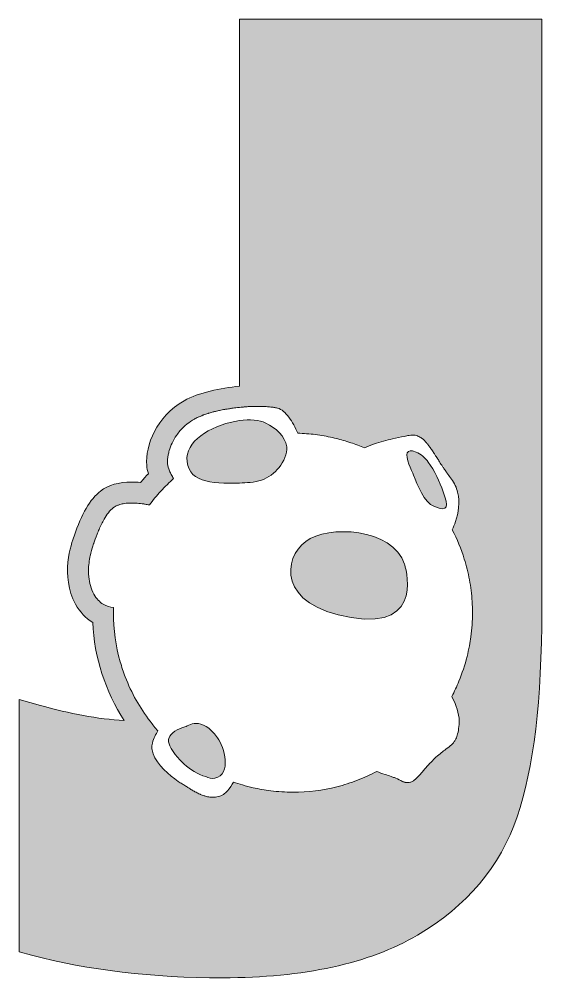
# Model space of a CAD drawing. Header units: millimetres. Extents: x -166 to -73, y -82 to 89.
import ezdxf

# ---------------------------------------------------------------- set-up
doc = ezdxf.new("R2010")
doc.units = ezdxf.units.MM
doc.header["$MEASUREMENT"] = 0
doc.layers.add('Layer 1', color=7, linetype='Continuous', lineweight=0)

# ---------------------------------------------------------------- blocks, each defined once
blk = doc.blocks.new('Block_0')
at = {"layer": 'Layer 1', "transparency": 33554687}
h = blk.add_hatch(color=7, dxfattribs=at)
h.dxf.hatch_style = 2
edge = h.paths.add_edge_path()
edge.add_spline(control_points=[(-85.95, -23.04), (-86.07, -23.68), (-86.21, -24.32), (-86.37, -24.95), (-86.75, -26.46), (-87.25, -27.93), (-87.84, -29.35), (-88.03, -29.82), (-88.23, -30.28), (-88.44, -30.74), (-88.65, -31.19), (-88.87, -31.64), (-89.11, -32.08), (-89.11, -32.08), (-89.11, -32.08), (-89.11, -32.08), (-88.55, -33.1), (-87.96, -34.49), (-87.81, -35.99), (-87.77, -36.47), (-87.76, -36.96), (-87.83, -37.46), (-87.89, -37.97), (-87.96, -38.39), (-88.05, -38.76), (-88.14, -39.12), (-88.25, -39.42), (-88.37, -39.68), (-88.45, -39.85), (-88.54, -40.01), (-88.65, -40.15), (-88.85, -40.43), (-89.08, -40.67), (-89.37, -40.9), (-89.65, -41.14), (-89.98, -41.37), (-90.36, -41.66), (-90.62, -41.85), (-90.9, -42.07), (-91.2, -42.32), (-91.5, -42.57), (-91.83, -42.85), (-92.19, -43.19), (-92.46, -43.44), (-92.7, -43.69), (-92.93, -43.94), (-92.98, -43.99), (-93.02, -44.04), (-93.07, -44.09), (-93.29, -44.32), (-93.49, -44.55), (-93.68, -44.77), (-93.73, -44.82), (-93.77, -44.87), (-93.82, -44.93), (-94, -45.13), (-94.17, -45.34), (-94.33, -45.53), (-94.5, -45.73), (-94.66, -45.91), (-94.82, -46.09), (-94.86, -46.13), (-94.89, -46.17), (-94.93, -46.21), (-95.09, -46.39), (-95.25, -46.56), (-95.4, -46.7), (-95.41, -46.71), (-95.43, -46.73), (-95.44, -46.74), (-95.58, -46.87), (-95.72, -46.98), (-95.87, -47.09), (-95.9, -47.11), (-95.92, -47.13), (-95.95, -47.15), (-96.1, -47.25), (-96.25, -47.32), (-96.41, -47.38), (-96.44, -47.39), (-96.47, -47.4), (-96.5, -47.41), (-96.66, -47.46), (-96.82, -47.49), (-96.98, -47.49), (-96.99, -47.49), (-97, -47.49), (-97.02, -47.49), (-97.03, -47.49), (-97.05, -47.49), (-97.06, -47.49), (-97.16, -47.49), (-97.25, -47.48), (-97.35, -47.46), (-97.39, -47.45), (-97.43, -47.44), (-97.46, -47.43), (-97.55, -47.41), (-97.64, -47.38), (-97.73, -47.35), (-97.76, -47.34), (-97.8, -47.33), (-97.84, -47.31), (-97.97, -47.26), (-98.09, -47.2), (-98.23, -47.12), (-98.6, -46.91), (-98.98, -46.74), (-99.37, -46.6), (-99.56, -46.52), (-99.75, -46.45), (-99.94, -46.39), (-100.31, -46.26), (-100.69, -46.15), (-101.04, -46.04), (-101.58, -45.87), (-102.07, -45.7), (-102.49, -45.48), (-103.05, -45.78), (-103.62, -46.06), (-104.2, -46.32), (-105.36, -46.85), (-106.55, -47.31), (-107.78, -47.7), (-108.39, -47.9), (-109.01, -48.07), (-109.64, -48.23), (-112.15, -48.86), (-114.79, -49.2), (-117.5, -49.2), (-118.85, -49.2), (-120.17, -49.11), (-121.48, -48.95), (-122.54, -48.82), (-123.58, -48.63), (-124.61, -48.4), (-125.25, -48.25), (-125.89, -48.09), (-126.52, -47.9), (-127.06, -47.74), (-127.61, -47.57), (-128.14, -47.38), (-128.4, -47.91), (-128.75, -48.48), (-129.19, -48.96), (-129.64, -49.44), (-130.18, -49.82), (-130.84, -49.99), (-130.84, -49.99), (-130.84, -49.99), (-130.84, -49.99), (-131, -50.03), (-131.16, -50.06), (-131.32, -50.08), (-131.37, -50.08), (-131.42, -50.08), (-131.47, -50.09), (-131.58, -50.1), (-131.68, -50.1), (-131.78, -50.11), (-131.82, -50.11), (-131.85, -50.1), (-131.89, -50.1), (-132.11, -50.1), (-132.33, -50.08), (-132.55, -50.04), (-132.57, -50.04), (-132.58, -50.04), (-132.6, -50.04), (-132.83, -50), (-133.05, -49.94), (-133.27, -49.87), (-133.31, -49.86), (-133.35, -49.85), (-133.39, -49.84), (-133.61, -49.77), (-133.82, -49.68), (-134.04, -49.59), (-134.08, -49.57), (-134.12, -49.56), (-134.15, -49.54), (-134.37, -49.44), (-134.59, -49.34), (-134.8, -49.22), (-134.82, -49.21), (-134.84, -49.2), (-134.85, -49.2), (-135.07, -49.08), (-135.28, -48.96), (-135.49, -48.84), (-135.51, -48.82), (-135.54, -48.81), (-135.57, -48.79), (-135.78, -48.66), (-135.99, -48.53), (-136.2, -48.4), (-136.25, -48.37), (-136.3, -48.34), (-136.34, -48.31), (-136.56, -48.17), (-136.78, -48.03), (-136.99, -47.9), (-137.21, -47.76), (-137.42, -47.63), (-137.63, -47.5), (-137.63, -47.5), (-137.63, -47.5), (-137.64, -47.5), (-137.75, -47.42), (-137.87, -47.35), (-138, -47.27), (-139.6, -46.21), (-141.81, -44.28), (-142.5, -42.33), (-142.61, -42.03), (-142.68, -41.73), (-142.71, -41.43), (-142.74, -41.1), (-142.71, -40.76), (-142.62, -40.43), (-142.49, -39.98), (-142.33, -39.58), (-142.17, -39.22), (-142, -38.85), (-141.82, -38.53), (-141.63, -38.25), (-142.12, -37.69), (-142.58, -37.12), (-143.03, -36.53), (-144.86, -34.13), (-146.37, -31.47), (-147.47, -28.6), (-147.81, -27.71), (-148.12, -26.79), (-148.38, -25.87), (-149.17, -23.08), (-149.59, -20.14), (-149.59, -17.1), (-149.59, -16.8), (-149.58, -16.49), (-149.57, -16.19), (-150.18, -16.13), (-150.82, -15.96), (-151.43, -15.59), (-152.04, -15.21), (-152.61, -14.64), (-153.09, -13.78), (-153.63, -12.81), (-153.9, -11.75), (-154, -10.72), (-154.02, -10.46), (-154.04, -10.2), (-154.04, -9.95), (-154.04, -9.95), (-154.04, -9.94), (-154.04, -9.94), (-154.07, -8.97), (-153.96, -8.05), (-153.8, -7.25), (-153.79, -7.17), (-153.78, -7.1), (-153.76, -7.03), (-153.6, -6.25), (-153.41, -5.61), (-153.27, -5.2), (-153.16, -4.88), (-153.09, -4.7), (-153.09, -4.7), (-152.94, -4.24), (-152.75, -3.69), (-152.52, -3.1), (-152.41, -2.81), (-152.29, -2.51), (-152.16, -2.21), (-151.89, -1.6), (-151.6, -0.99), (-151.27, -0.42), (-151.02, 0.01), (-150.76, 0.41), (-150.48, 0.77), (-150.2, 1.12), (-149.9, 1.43), (-149.59, 1.67), (-149.59, 1.67), (-149.59, 1.68), (-149.58, 1.68), (-149.39, 1.82), (-149.18, 1.95), (-148.94, 2.05), (-148.86, 2.08), (-148.77, 2.11), (-148.68, 2.14), (-148.52, 2.2), (-148.36, 2.25), (-148.18, 2.3), (-148.07, 2.32), (-147.95, 2.34), (-147.84, 2.36), (-147.67, 2.39), (-147.51, 2.42), (-147.34, 2.44), (-147.21, 2.45), (-147.08, 2.46), (-146.95, 2.46), (-146.78, 2.47), (-146.61, 2.48), (-146.44, 2.49), (-146.4, 2.49), (-146.37, 2.49), (-146.33, 2.49), (-146.2, 2.49), (-146.07, 2.48), (-145.94, 2.48), (-145.83, 2.47), (-145.71, 2.47), (-145.59, 2.47), (-145.42, 2.46), (-145.24, 2.44), (-145.06, 2.42), (-144.96, 2.41), (-144.85, 2.41), (-144.75, 2.4), (-144.55, 2.37), (-144.36, 2.35), (-144.18, 2.32), (-144.09, 2.31), (-144.01, 2.3), (-143.93, 2.29), (-143.66, 2.25), (-143.41, 2.2), (-143.17, 2.16), (-142.53, 3.01), (-141.85, 3.83), (-141.12, 4.61), (-140.76, 5), (-140.39, 5.39), (-140.01, 5.76), (-139.99, 5.78), (-139.96, 5.81), (-139.94, 5.83), (-139.58, 6.18), (-139.22, 6.52), (-138.85, 6.85), (-138.99, 7.09), (-139.12, 7.33), (-139.24, 7.57), (-139.36, 7.8), (-139.47, 8.03), (-139.56, 8.26), (-139.75, 8.71), (-139.87, 9.13), (-139.9, 9.49), (-139.93, 9.96), (-139.9, 10.52), (-139.78, 11.11), (-139.74, 11.36), (-139.68, 11.6), (-139.61, 11.86), (-139.35, 12.74), (-138.93, 13.69), (-138.31, 14.59), (-137.93, 15.14), (-137.49, 15.66), (-136.96, 16.15), (-136.78, 16.32), (-136.6, 16.48), (-136.4, 16.63), (-136.01, 16.94), (-135.59, 17.23), (-135.12, 17.5), (-135.12, 17.5), (-135.12, 17.5), (-135.12, 17.5), (-134.91, 17.62), (-134.68, 17.73), (-134.45, 17.84), (-134.38, 17.87), (-134.31, 17.9), (-134.24, 17.93), (-134.06, 18.01), (-133.86, 18.09), (-133.66, 18.17), (-133.6, 18.19), (-133.54, 18.22), (-133.47, 18.24), (-133.21, 18.34), (-132.94, 18.43), (-132.66, 18.52), (-132.61, 18.53), (-132.55, 18.55), (-132.5, 18.56), (-132.26, 18.63), (-132.03, 18.7), (-131.78, 18.77), (-131.69, 18.79), (-131.61, 18.81), (-131.52, 18.83), (-131.27, 18.9), (-131.01, 18.96), (-130.76, 19.01), (-130.7, 19.02), (-130.65, 19.04), (-130.6, 19.05), (-130.29, 19.11), (-129.98, 19.17), (-129.66, 19.23), (-129.58, 19.24), (-129.5, 19.26), (-129.41, 19.27), (-129.17, 19.31), (-128.92, 19.35), (-128.67, 19.39), (-128.58, 19.4), (-128.49, 19.42), (-128.4, 19.43), (-128.08, 19.47), (-127.76, 19.52), (-127.44, 19.55), (-127.43, 19.55), (-127.42, 19.55), (-127.4, 19.56), (-127.29, 19.57), (-127.18, 19.58), (-127.06, 19.59), (-127.06, 19.59), (-127.06, 19.59), (-127.06, 19.59), (-126.87, 19.61), (-126.67, 19.63), (-126.48, 19.65), (-126.39, 19.65), (-126.3, 19.66), (-126.21, 19.67), (-125.96, 19.69), (-125.72, 19.7), (-125.48, 19.72), (-125.4, 19.72), (-125.32, 19.73), (-125.25, 19.73), (-124.94, 19.74), (-124.64, 19.76), (-124.35, 19.76), (-124.29, 19.76), (-124.24, 19.76), (-124.18, 19.76), (-123.96, 19.77), (-123.75, 19.77), (-123.54, 19.77), (-123.35, 19.77), (-123.16, 19.76), (-122.98, 19.76), (-122.84, 19.75), (-122.71, 19.75), (-122.58, 19.74), (-122.4, 19.73), (-122.22, 19.72), (-122.05, 19.71), (-121.93, 19.7), (-121.82, 19.69), (-121.71, 19.68), (-121.52, 19.67), (-121.35, 19.64), (-121.18, 19.62), (-121.1, 19.61), (-121.01, 19.6), (-120.93, 19.59), (-120.7, 19.55), (-120.47, 19.51), (-120.27, 19.46), (-119.89, 19.36), (-119.53, 19.16), (-119.19, 18.88), (-118.5, 18.32), (-117.89, 17.43), (-117.36, 16.46), (-117.1, 15.98), (-116.86, 15.47), (-116.64, 14.97), (-115.58, 14.94), (-114.52, 14.86), (-113.49, 14.73), (-112.45, 14.59), (-111.43, 14.41), (-110.42, 14.18), (-109.56, 13.99), (-108.7, 13.77), (-107.86, 13.51), (-107.63, 13.43), (-107.39, 13.36), (-107.16, 13.28), (-106.33, 12.99), (-105.51, 12.68), (-104.71, 12.34), (-104.2, 12.59), (-103.59, 12.84), (-102.92, 13.06), (-101.91, 13.4), (-100.77, 13.71), (-99.68, 13.96), (-98.95, 14.13), (-98.24, 14.28), (-97.61, 14.41), (-97.29, 14.47), (-97, 14.53), (-96.72, 14.58), (-96.72, 14.58), (-96.72, 14.58), (-96.72, 14.58), (-96.52, 14.62), (-96.33, 14.63), (-96.15, 14.64), (-96.03, 14.64), (-95.92, 14.63), (-95.8, 14.61), (-95.76, 14.61), (-95.71, 14.61), (-95.67, 14.6), (-95.51, 14.57), (-95.36, 14.54), (-95.22, 14.48), (-95.19, 14.47), (-95.17, 14.46), (-95.14, 14.45), (-95.02, 14.4), (-94.91, 14.35), (-94.8, 14.28), (-94.75, 14.26), (-94.7, 14.22), (-94.65, 14.19), (-94.57, 14.13), (-94.48, 14.08), (-94.39, 14.01), (-94.34, 13.97), (-94.29, 13.92), (-94.24, 13.88), (-94.16, 13.81), (-94.08, 13.74), (-94, 13.67), (-93.95, 13.61), (-93.89, 13.56), (-93.84, 13.5), (-93.77, 13.42), (-93.69, 13.34), (-93.62, 13.26), (-93.56, 13.19), (-93.51, 13.12), (-93.45, 13.06), (-93.38, 12.97), (-93.31, 12.87), (-93.24, 12.78), (-93.18, 12.7), (-93.12, 12.63), (-93.07, 12.55), (-92.99, 12.45), (-92.92, 12.35), (-92.85, 12.24), (-92.79, 12.16), (-92.73, 12.07), (-92.67, 11.98), (-92.59, 11.87), (-92.52, 11.76), (-92.44, 11.64), (-92.38, 11.55), (-92.32, 11.46), (-92.26, 11.36), (-92.17, 11.23), (-92.08, 11.09), (-91.99, 10.95), (-91.92, 10.84), (-91.85, 10.73), (-91.77, 10.61), (-91.65, 10.42), (-91.54, 10.24), (-91.41, 10.04), (-91.33, 9.91), (-91.24, 9.78), (-91.15, 9.64), (-91.07, 9.52), (-90.99, 9.4), (-90.91, 9.27), (-90.81, 9.12), (-90.71, 8.97), (-90.61, 8.82), (-90.53, 8.7), (-90.46, 8.59), (-90.38, 8.47), (-90.26, 8.3), (-90.13, 8.12), (-90.01, 7.94), (-89.94, 7.84), (-89.87, 7.74), (-89.8, 7.64), (-89.6, 7.36), (-89.39, 7.07), (-89.17, 6.78), (-88.89, 6.4), (-88.66, 6.02), (-88.48, 5.62), (-88.29, 5.23), (-88.15, 4.83), (-88.05, 4.43), (-87.59, 2.61), (-87.91, 0.74), (-88.44, -0.83), (-88.62, -1.36), (-88.82, -1.85), (-89.02, -2.3), (-88.16, -3.96), (-87.43, -5.7), (-86.86, -7.52), (-86.48, -8.73), (-86.17, -9.97), (-85.94, -11.24), (-85.7, -12.51), (-85.54, -13.8), (-85.46, -15.12), (-85.42, -15.77), (-85.4, -16.44), (-85.4, -17.1), (-85.4, -18.57), (-85.5, -20.01), (-85.69, -21.42), (-85.76, -21.96), (-85.85, -22.5), (-85.95, -23.04)], knot_values=[0, 0, 0, 0, 1, 1, 1, 2, 2, 2, 3, 3, 3, 4, 4, 4, 5, 5, 5, 6, 6, 6, 7, 7, 7, 8, 8, 8, 9, 9, 9, 10, 10, 10, 11, 11, 11, 12, 12, 12, 13, 13, 13, 14, 14, 14, 15, 15, 15, 16, 16, 16, 17, 17, 17, 18, 18, 18, 19, 19, 19, 20, 20, 20, 21, 21, 21, 22, 22, 22, 23, 23, 23, 24, 24, 24, 25, 25, 25, 26, 26, 26, 27, 27, 27, 28, 28, 28, 29, 29, 29, 30, 30, 30, 31, 31, 31, 32, 32, 32, 33, 33, 33, 34, 34, 34, 35, 35, 35, 36, 36, 36, 37, 37, 37, 38, 38, 38, 39, 39, 39, 40, 40, 40, 41, 41, 41, 42, 42, 42, 43, 43, 43, 44, 44, 44, 45, 45, 45, 46, 46, 46, 47, 47, 47, 48, 48, 48, 49, 49, 49, 50, 50, 50, 51, 51, 51, 52, 52, 52, 53, 53, 53, 54, 54, 54, 55, 55, 55, 56, 56, 56, 57, 57, 57, 58, 58, 58, 59, 59, 59, 60, 60, 60, 61, 61, 61, 62, 62, 62, 63, 63, 63, 64, 64, 64, 65, 65, 65, 66, 66, 66, 67, 67, 67, 68, 68, 68, 69, 69, 69, 70, 70, 70, 71, 71, 71, 72, 72, 72, 73, 73, 73, 74, 74, 74, 75, 75, 75, 76, 76, 76, 77, 77, 77, 78, 78, 78, 79, 79, 79, 80, 80, 80, 81, 81, 81, 82, 82, 82, 83, 83, 83, 84, 84, 84, 85, 85, 85, 86, 86, 86, 87, 87, 87, 88, 88, 88, 89, 89, 89, 90, 90, 90, 91, 91, 91, 92, 92, 92, 93, 93, 93, 94, 94, 94, 95, 95, 95, 96, 96, 96, 97, 97, 97, 98, 98, 98, 99, 99, 99, 100, 100, 100, 101, 101, 101, 102, 102, 102, 103, 103, 103, 104, 104, 104, 105, 105, 105, 106, 106, 106, 107, 107, 107, 108, 108, 108, 109, 109, 109, 110, 110, 110, 111, 111, 111, 112, 112, 112, 113, 113, 113, 114, 114, 114, 115, 115, 115, 116, 116, 116, 117, 117, 117, 118, 118, 118, 119, 119, 119, 120, 120, 120, 121, 121, 121, 122, 122, 122, 123, 123, 123, 124, 124, 124, 125, 125, 125, 126, 126, 126, 127, 127, 127, 128, 128, 128, 129, 129, 129, 130, 130, 130, 131, 131, 131, 132, 132, 132, 133, 133, 133, 134, 134, 134, 135, 135, 135, 136, 136, 136, 137, 137, 137, 138, 138, 138, 139, 139, 139, 140, 140, 140, 141, 141, 141, 142, 142, 142, 143, 143, 143, 144, 144, 144, 145, 145, 145, 146, 146, 146, 147, 147, 147, 148, 148, 148, 149, 149, 149, 150, 150, 150, 151, 151, 151, 152, 152, 152, 153, 153, 153, 154, 154, 154, 155, 155, 155, 156, 156, 156, 157, 157, 157, 158, 158, 158, 159, 159, 159, 160, 160, 160, 161, 161, 161, 162, 162, 162, 163, 163, 163, 164, 164, 164, 165, 165, 165, 166, 166, 166, 167, 167, 167, 168, 168, 168, 169, 169, 169, 170, 170, 170, 171, 171, 171, 172, 172, 172, 173, 173, 173, 174, 174, 174, 175, 175, 175, 176, 176, 176, 177, 177, 177, 178, 178, 178, 179, 179, 179, 180, 180, 180, 181, 181, 181, 182, 182, 182, 183, 183, 183, 184, 184, 184, 185, 185, 185, 186, 186, 186, 187, 187, 187, 188, 188, 188, 189, 189, 189, 190, 190, 190, 191, 191, 191, 192, 192, 192, 193, 193, 193, 194, 194, 194, 195, 195, 195, 196, 196, 196, 197, 197, 197, 198, 198, 198, 199, 199, 199, 200, 200, 200, 201, 201, 201, 202, 202, 202, 203, 203, 203, 204, 204, 204, 205, 205, 205, 206, 206, 206, 207, 207, 207, 208, 208, 208, 208], degree=3, periodic=0)
edge = h.paths.add_edge_path()
edge.add_spline(control_points=[(-127.06, 88.99), (-127.06, 88.99), (-127.06, 23.36), (-127.06, 23.36), (-130.46, 23.05), (-134.32, 22.26), (-136.97, 20.76), (-141.92, 17.95), (-143.9, 12.81), (-143.64, 9.23), (-143.61, 8.75), (-143.51, 8.25), (-143.35, 7.72), (-143.84, 7.21), (-144.31, 6.7), (-144.76, 6.17), (-145.31, 6.22), (-145.83, 6.24), (-146.33, 6.24), (-148.64, 6.24), (-150.51, 5.7), (-151.88, 4.64), (-153.74, 3.21), (-155.34, 0.49), (-156.61, -3.42), (-157.1, -4.64), (-159.16, -10.56), (-156.37, -15.6), (-155.59, -17), (-154.55, -18.09), (-153.3, -18.84), (-153, -25.11), (-151.05, -31.16), (-147.68, -36.41), (-152.38, -36.09), (-157.39, -35.18), (-162.65, -33.69), (-162.65, -33.69), (-166.44, -32.61), (-166.44, -32.61), (-166.44, -32.61), (-166.44, -77.76), (-166.44, -77.76), (-166.44, -77.76), (-164.22, -78.35), (-164.22, -78.35), (-154.08, -81.02), (-142.58, -82.38), (-130.05, -82.38), (-115.57, -82.38), (-103.86, -79.81), (-95.24, -74.75), (-86.46, -69.59), (-80.45, -62.47), (-77.4, -53.58), (-74.48, -45.07), (-73, -32.64), (-73, -16.63), (-73, -16.63), (-73, 88.99), (-73, 88.99), (-73, 88.99), (-127.06, 88.99), (-127.06, 88.99)], knot_values=[0, 0, 0, 0, 1, 1, 1, 2, 2, 2, 3, 3, 3, 4, 4, 4, 5, 5, 5, 6, 6, 6, 7, 7, 7, 8, 8, 8, 9, 9, 9, 10, 10, 10, 11, 11, 11, 12, 12, 12, 13, 13, 13, 14, 14, 14, 15, 15, 15, 16, 16, 16, 17, 17, 17, 18, 18, 18, 19, 19, 19, 20, 20, 20, 21, 21, 21, 21], degree=3, periodic=0)
h = blk.add_hatch(color=7, dxfattribs=at)
h.dxf.hatch_style = 2
edge = h.paths.add_edge_path()
edge.add_spline(control_points=[(-122.34, 16.79), (-123.5, 17.38), (-125.22, 17.49), (-127.06, 17.23), (-131.36, 16.63), (-136.33, 13.99), (-136.44, 10.62), (-136.57, 6.34), (-132.27, 5.84), (-127.06, 6.07), (-126.43, 6.1), (-125.78, 6.13), (-125.12, 6.18), (-122.26, 6.37), (-120.06, 8.03), (-118.93, 10.63), (-118.64, 11.3), (-118.55, 11.94), (-118.62, 12.54), (-118.83, 14.42), (-120.58, 15.9), (-122.34, 16.79)], knot_values=[0, 0, 0, 0, 1, 1, 1, 2, 2, 2, 3, 3, 3, 4, 4, 4, 5, 5, 5, 6, 6, 6, 7, 7, 7, 7], degree=3, periodic=0)
h = blk.add_hatch(color=7, dxfattribs=at)
h.dxf.hatch_style = 2
edge = h.paths.add_edge_path()
edge.add_spline(control_points=[(-93.31, 9.82), (-93.88, 10.56), (-94.61, 11.26), (-95.48, 11.61), (-96.42, 11.99), (-96.88, 11.87), (-97.05, 11.49), (-97.44, 10.61), (-96.28, 8.32), (-95.93, 7.47), (-95.24, 5.75), (-94.14, 2.61), (-92.21, 1.86), (-89.68, 0.87), (-89.68, 1.85), (-90.65, 4.5), (-91.32, 6.35), (-92.11, 8.25), (-93.31, 9.82)], knot_values=[0, 0, 0, 0, 1, 1, 1, 2, 2, 2, 3, 3, 3, 4, 4, 4, 5, 5, 5, 6, 6, 6, 6], degree=3, periodic=0)
h = blk.add_hatch(color=7, dxfattribs=at)
h.dxf.hatch_style = 2
edge = h.paths.add_edge_path()
edge.add_spline(control_points=[(-115.22, -4.37), (-119.14, -7.39), (-120.5, -15.7), (-107.07, -17.99), (-93.63, -20.28), (-97.55, -8.45), (-97.55, -8.45), (-99.67, -1.96), (-111.29, -1.36), (-115.22, -4.37)], knot_values=[0, 0, 0, 0, 1, 1, 1, 2, 2, 2, 3, 3, 3, 3], degree=3, periodic=0)
h = blk.add_hatch(color=7, dxfattribs=at)
h.dxf.hatch_style = 2
edge = h.paths.add_edge_path()
edge.add_spline(control_points=[(-136.98, -37.58), (-138.04, -37.88), (-139.38, -38.54), (-139.68, -39.58), (-139.75, -39.83), (-139.76, -40.09), (-139.7, -40.38), (-139.41, -41.71), (-137.83, -43.3), (-136.92, -44.17), (-135.85, -45.19), (-134.49, -46.01), (-133.1, -46.42), (-132.61, -46.57), (-131.97, -46.83), (-131.45, -46.71), (-128.35, -45.95), (-129.81, -41.12), (-130.97, -39.49), (-133.9, -35.4), (-136.19, -37.35), (-136.98, -37.58)], knot_values=[0, 0, 0, 0, 1, 1, 1, 2, 2, 2, 3, 3, 3, 4, 4, 4, 5, 5, 5, 6, 6, 6, 7, 7, 7, 7], degree=3, periodic=0)
at = {"layer": 'Layer 1'}
for points, knots in [([(-127.06, 88.99), (-127.06, 88.99), (-127.06, 23.36), (-127.06, 23.36), (-130.46, 23.05), (-134.32, 22.26), (-136.97, 20.76), (-141.92, 17.95), (-143.9, 12.81), (-143.64, 9.23), (-143.61, 8.75), (-143.51, 8.25), (-143.35, 7.72), (-143.84, 7.21), (-144.31, 6.7), (-144.76, 6.17), (-145.31, 6.22), (-145.83, 6.24), (-146.33, 6.24), (-148.64, 6.24), (-150.51, 5.7), (-151.88, 4.64), (-153.74, 3.21), (-155.34, 0.49), (-156.61, -3.42), (-157.1, -4.64), (-159.16, -10.56), (-156.37, -15.6), (-155.59, -17), (-154.55, -18.09), (-153.3, -18.84), (-153, -25.11), (-151.05, -31.16), (-147.68, -36.41), (-152.38, -36.09), (-157.39, -35.18), (-162.65, -33.69), (-162.65, -33.69), (-166.44, -32.61), (-166.44, -32.61), (-166.44, -32.61), (-166.44, -77.76), (-166.44, -77.76), (-166.44, -77.76), (-164.22, -78.35), (-164.22, -78.35), (-154.08, -81.02), (-142.58, -82.38), (-130.05, -82.38), (-115.57, -82.38), (-103.86, -79.81), (-95.24, -74.75), (-86.46, -69.59), (-80.45, -62.47), (-77.4, -53.58), (-74.48, -45.07), (-73, -32.64), (-73, -16.63), (-73, -16.63), (-73, 88.99), (-73, 88.99), (-73, 88.99), (-127.06, 88.99), (-127.06, 88.99)], [0, 0, 0, 0, 1, 1, 1, 2, 2, 2, 3, 3, 3, 4, 4, 4, 5, 5, 5, 6, 6, 6, 7, 7, 7, 8, 8, 8, 9, 9, 9, 10, 10, 10, 11, 11, 11, 12, 12, 12, 13, 13, 13, 14, 14, 14, 15, 15, 15, 16, 16, 16, 17, 17, 17, 18, 18, 18, 19, 19, 19, 20, 20, 20, 21, 21, 21, 21]), ([(-85.95, -23.04), (-86.07, -23.68), (-86.21, -24.32), (-86.37, -24.95), (-86.75, -26.46), (-87.25, -27.93), (-87.84, -29.35), (-88.03, -29.82), (-88.23, -30.28), (-88.44, -30.74), (-88.65, -31.19), (-88.87, -31.64), (-89.11, -32.08), (-89.11, -32.08), (-89.11, -32.08), (-89.11, -32.08), (-88.55, -33.1), (-87.96, -34.49), (-87.81, -35.99), (-87.77, -36.47), (-87.76, -36.96), (-87.83, -37.46), (-87.89, -37.97), (-87.96, -38.39), (-88.05, -38.76), (-88.14, -39.12), (-88.25, -39.42), (-88.37, -39.68), (-88.45, -39.85), (-88.54, -40.01), (-88.65, -40.15), (-88.85, -40.43), (-89.08, -40.67), (-89.37, -40.9), (-89.65, -41.14), (-89.98, -41.37), (-90.36, -41.66), (-90.62, -41.85), (-90.9, -42.07), (-91.2, -42.32), (-91.5, -42.57), (-91.83, -42.85), (-92.19, -43.19), (-92.46, -43.44), (-92.7, -43.69), (-92.93, -43.94), (-92.98, -43.99), (-93.02, -44.04), (-93.07, -44.09), (-93.29, -44.32), (-93.49, -44.55), (-93.68, -44.77), (-93.73, -44.82), (-93.77, -44.87), (-93.82, -44.93), (-94, -45.13), (-94.17, -45.34), (-94.33, -45.53), (-94.5, -45.73), (-94.66, -45.91), (-94.82, -46.09), (-94.86, -46.13), (-94.89, -46.17), (-94.93, -46.21), (-95.09, -46.39), (-95.25, -46.56), (-95.4, -46.7), (-95.41, -46.71), (-95.43, -46.73), (-95.44, -46.74), (-95.58, -46.87), (-95.72, -46.98), (-95.87, -47.09), (-95.9, -47.11), (-95.92, -47.13), (-95.95, -47.15), (-96.1, -47.25), (-96.25, -47.32), (-96.41, -47.38), (-96.44, -47.39), (-96.47, -47.4), (-96.5, -47.41), (-96.66, -47.46), (-96.82, -47.49), (-96.98, -47.49), (-96.99, -47.49), (-97, -47.49), (-97.02, -47.49), (-97.03, -47.49), (-97.05, -47.49), (-97.06, -47.49), (-97.16, -47.49), (-97.25, -47.48), (-97.35, -47.46), (-97.39, -47.45), (-97.43, -47.44), (-97.46, -47.43), (-97.55, -47.41), (-97.64, -47.38), (-97.73, -47.35), (-97.76, -47.34), (-97.8, -47.33), (-97.84, -47.31), (-97.97, -47.26), (-98.09, -47.2), (-98.23, -47.12), (-98.6, -46.91), (-98.98, -46.74), (-99.37, -46.6), (-99.56, -46.52), (-99.75, -46.45), (-99.94, -46.39), (-100.31, -46.26), (-100.69, -46.15), (-101.04, -46.04), (-101.58, -45.87), (-102.07, -45.7), (-102.49, -45.48), (-103.05, -45.78), (-103.62, -46.06), (-104.2, -46.32), (-105.36, -46.85), (-106.55, -47.31), (-107.78, -47.7), (-108.39, -47.9), (-109.01, -48.07), (-109.64, -48.23), (-112.15, -48.86), (-114.79, -49.2), (-117.5, -49.2), (-118.85, -49.2), (-120.17, -49.11), (-121.48, -48.95), (-122.54, -48.82), (-123.58, -48.63), (-124.61, -48.4), (-125.25, -48.25), (-125.89, -48.09), (-126.52, -47.9), (-127.06, -47.74), (-127.61, -47.57), (-128.14, -47.38), (-128.4, -47.91), (-128.75, -48.48), (-129.19, -48.96), (-129.64, -49.44), (-130.18, -49.82), (-130.84, -49.99), (-130.84, -49.99), (-130.84, -49.99), (-130.84, -49.99), (-131, -50.03), (-131.16, -50.06), (-131.32, -50.08), (-131.37, -50.08), (-131.42, -50.08), (-131.47, -50.09), (-131.58, -50.1), (-131.68, -50.1), (-131.78, -50.11), (-131.82, -50.11), (-131.85, -50.1), (-131.89, -50.1), (-132.11, -50.1), (-132.33, -50.08), (-132.55, -50.04), (-132.57, -50.04), (-132.58, -50.04), (-132.6, -50.04), (-132.83, -50), (-133.05, -49.94), (-133.27, -49.87), (-133.31, -49.86), (-133.35, -49.85), (-133.39, -49.84), (-133.61, -49.77), (-133.82, -49.68), (-134.04, -49.59), (-134.08, -49.57), (-134.12, -49.56), (-134.15, -49.54), (-134.37, -49.44), (-134.59, -49.34), (-134.8, -49.22), (-134.82, -49.21), (-134.84, -49.2), (-134.85, -49.2), (-135.07, -49.08), (-135.28, -48.96), (-135.49, -48.84), (-135.51, -48.82), (-135.54, -48.81), (-135.57, -48.79), (-135.78, -48.66), (-135.99, -48.53), (-136.2, -48.4), (-136.25, -48.37), (-136.3, -48.34), (-136.34, -48.31), (-136.56, -48.17), (-136.78, -48.03), (-136.99, -47.9), (-137.21, -47.76), (-137.42, -47.63), (-137.63, -47.5), (-137.63, -47.5), (-137.63, -47.5), (-137.64, -47.5), (-137.75, -47.42), (-137.87, -47.35), (-138, -47.27), (-139.6, -46.21), (-141.81, -44.28), (-142.5, -42.33), (-142.61, -42.03), (-142.68, -41.73), (-142.71, -41.43), (-142.74, -41.1), (-142.71, -40.76), (-142.62, -40.43), (-142.49, -39.98), (-142.33, -39.58), (-142.17, -39.22), (-142, -38.85), (-141.82, -38.53), (-141.63, -38.25), (-142.12, -37.69), (-142.58, -37.12), (-143.03, -36.53), (-144.86, -34.13), (-146.37, -31.47), (-147.47, -28.6), (-147.81, -27.71), (-148.12, -26.79), (-148.38, -25.87), (-149.17, -23.08), (-149.59, -20.14), (-149.59, -17.1), (-149.59, -16.8), (-149.58, -16.49), (-149.57, -16.19), (-150.18, -16.13), (-150.82, -15.96), (-151.43, -15.59), (-152.04, -15.21), (-152.61, -14.64), (-153.09, -13.78), (-153.63, -12.81), (-153.9, -11.75), (-154, -10.72), (-154.02, -10.46), (-154.04, -10.2), (-154.04, -9.95), (-154.04, -9.95), (-154.04, -9.94), (-154.04, -9.94), (-154.07, -8.97), (-153.96, -8.05), (-153.8, -7.25), (-153.79, -7.17), (-153.78, -7.1), (-153.76, -7.03), (-153.6, -6.25), (-153.41, -5.61), (-153.27, -5.2), (-153.16, -4.88), (-153.09, -4.7), (-153.09, -4.7), (-152.94, -4.24), (-152.75, -3.69), (-152.52, -3.1), (-152.41, -2.81), (-152.29, -2.51), (-152.16, -2.21), (-151.89, -1.6), (-151.6, -0.99), (-151.27, -0.42), (-151.02, 0.01), (-150.76, 0.41), (-150.48, 0.77), (-150.2, 1.12), (-149.9, 1.43), (-149.59, 1.67), (-149.59, 1.67), (-149.59, 1.68), (-149.58, 1.68), (-149.39, 1.82), (-149.18, 1.95), (-148.94, 2.05), (-148.86, 2.08), (-148.77, 2.11), (-148.68, 2.14), (-148.52, 2.2), (-148.36, 2.25), (-148.18, 2.3), (-148.07, 2.32), (-147.95, 2.34), (-147.84, 2.36), (-147.67, 2.39), (-147.51, 2.42), (-147.34, 2.44), (-147.21, 2.45), (-147.08, 2.46), (-146.95, 2.46), (-146.78, 2.47), (-146.61, 2.48), (-146.44, 2.49), (-146.4, 2.49), (-146.37, 2.49), (-146.33, 2.49), (-146.2, 2.49), (-146.07, 2.48), (-145.94, 2.48), (-145.83, 2.47), (-145.71, 2.47), (-145.59, 2.47), (-145.42, 2.46), (-145.24, 2.44), (-145.06, 2.42), (-144.96, 2.41), (-144.85, 2.41), (-144.75, 2.4), (-144.55, 2.37), (-144.36, 2.35), (-144.18, 2.32), (-144.09, 2.31), (-144.01, 2.3), (-143.93, 2.29), (-143.66, 2.25), (-143.41, 2.2), (-143.17, 2.16), (-142.53, 3.01), (-141.85, 3.83), (-141.12, 4.61), (-140.76, 5), (-140.39, 5.39), (-140.01, 5.76), (-139.99, 5.78), (-139.96, 5.81), (-139.94, 5.83), (-139.58, 6.18), (-139.22, 6.52), (-138.85, 6.85), (-138.99, 7.09), (-139.12, 7.33), (-139.24, 7.57), (-139.36, 7.8), (-139.47, 8.03), (-139.56, 8.26), (-139.75, 8.71), (-139.87, 9.13), (-139.9, 9.49), (-139.93, 9.96), (-139.9, 10.52), (-139.78, 11.11), (-139.74, 11.36), (-139.68, 11.6), (-139.61, 11.86), (-139.35, 12.74), (-138.93, 13.69), (-138.31, 14.59), (-137.93, 15.14), (-137.49, 15.66), (-136.96, 16.15), (-136.78, 16.32), (-136.6, 16.48), (-136.4, 16.63), (-136.01, 16.94), (-135.59, 17.23), (-135.12, 17.5), (-135.12, 17.5), (-135.12, 17.5), (-135.12, 17.5), (-134.91, 17.62), (-134.68, 17.73), (-134.45, 17.84), (-134.38, 17.87), (-134.31, 17.9), (-134.24, 17.93), (-134.06, 18.01), (-133.86, 18.09), (-133.66, 18.17), (-133.6, 18.19), (-133.54, 18.22), (-133.47, 18.24), (-133.21, 18.34), (-132.94, 18.43), (-132.66, 18.52), (-132.61, 18.53), (-132.55, 18.55), (-132.5, 18.56), (-132.26, 18.63), (-132.03, 18.7), (-131.78, 18.77), (-131.69, 18.79), (-131.61, 18.81), (-131.52, 18.83), (-131.27, 18.9), (-131.01, 18.96), (-130.76, 19.01), (-130.7, 19.02), (-130.65, 19.04), (-130.6, 19.05), (-130.29, 19.11), (-129.98, 19.17), (-129.66, 19.23), (-129.58, 19.24), (-129.5, 19.26), (-129.41, 19.27), (-129.17, 19.31), (-128.92, 19.35), (-128.67, 19.39), (-128.58, 19.4), (-128.49, 19.42), (-128.4, 19.43), (-128.08, 19.47), (-127.76, 19.52), (-127.44, 19.55), (-127.43, 19.55), (-127.42, 19.55), (-127.4, 19.56), (-127.29, 19.57), (-127.18, 19.58), (-127.06, 19.59), (-127.06, 19.59), (-127.06, 19.59), (-127.06, 19.59), (-126.87, 19.61), (-126.67, 19.63), (-126.48, 19.65), (-126.39, 19.65), (-126.3, 19.66), (-126.21, 19.67), (-125.96, 19.69), (-125.72, 19.7), (-125.48, 19.72), (-125.4, 19.72), (-125.32, 19.73), (-125.25, 19.73), (-124.94, 19.74), (-124.64, 19.76), (-124.35, 19.76), (-124.29, 19.76), (-124.24, 19.76), (-124.18, 19.76), (-123.96, 19.77), (-123.75, 19.77), (-123.54, 19.77), (-123.35, 19.77), (-123.16, 19.76), (-122.98, 19.76), (-122.84, 19.75), (-122.71, 19.75), (-122.58, 19.74), (-122.4, 19.73), (-122.22, 19.72), (-122.05, 19.71), (-121.93, 19.7), (-121.82, 19.69), (-121.71, 19.68), (-121.52, 19.67), (-121.35, 19.64), (-121.18, 19.62), (-121.1, 19.61), (-121.01, 19.6), (-120.93, 19.59), (-120.7, 19.55), (-120.47, 19.51), (-120.27, 19.46), (-119.89, 19.36), (-119.53, 19.16), (-119.19, 18.88), (-118.5, 18.32), (-117.89, 17.43), (-117.36, 16.46), (-117.1, 15.98), (-116.86, 15.47), (-116.64, 14.97), (-115.58, 14.94), (-114.52, 14.86), (-113.49, 14.73), (-112.45, 14.59), (-111.43, 14.41), (-110.42, 14.18), (-109.56, 13.99), (-108.7, 13.77), (-107.86, 13.51), (-107.63, 13.43), (-107.39, 13.36), (-107.16, 13.28), (-106.33, 12.99), (-105.51, 12.68), (-104.71, 12.34), (-104.2, 12.59), (-103.59, 12.84), (-102.92, 13.06), (-101.91, 13.4), (-100.77, 13.71), (-99.68, 13.96), (-98.95, 14.13), (-98.24, 14.28), (-97.61, 14.41), (-97.29, 14.47), (-97, 14.53), (-96.72, 14.58), (-96.72, 14.58), (-96.72, 14.58), (-96.72, 14.58), (-96.52, 14.62), (-96.33, 14.63), (-96.15, 14.64), (-96.03, 14.64), (-95.92, 14.63), (-95.8, 14.61), (-95.76, 14.61), (-95.71, 14.61), (-95.67, 14.6), (-95.51, 14.57), (-95.36, 14.54), (-95.22, 14.48), (-95.19, 14.47), (-95.17, 14.46), (-95.14, 14.45), (-95.02, 14.4), (-94.91, 14.35), (-94.8, 14.28), (-94.75, 14.26), (-94.7, 14.22), (-94.65, 14.19), (-94.57, 14.13), (-94.48, 14.08), (-94.39, 14.01), (-94.34, 13.97), (-94.29, 13.92), (-94.24, 13.88), (-94.16, 13.81), (-94.08, 13.74), (-94, 13.67), (-93.95, 13.61), (-93.89, 13.56), (-93.84, 13.5), (-93.77, 13.42), (-93.69, 13.34), (-93.62, 13.26), (-93.56, 13.19), (-93.51, 13.12), (-93.45, 13.06), (-93.38, 12.97), (-93.31, 12.87), (-93.24, 12.78), (-93.18, 12.7), (-93.12, 12.63), (-93.07, 12.55), (-92.99, 12.45), (-92.92, 12.35), (-92.85, 12.24), (-92.79, 12.16), (-92.73, 12.07), (-92.67, 11.98), (-92.59, 11.87), (-92.52, 11.76), (-92.44, 11.64), (-92.38, 11.55), (-92.32, 11.46), (-92.26, 11.36), (-92.17, 11.23), (-92.08, 11.09), (-91.99, 10.95), (-91.92, 10.84), (-91.85, 10.73), (-91.77, 10.61), (-91.65, 10.42), (-91.54, 10.24), (-91.41, 10.04), (-91.33, 9.91), (-91.24, 9.78), (-91.15, 9.64), (-91.07, 9.52), (-90.99, 9.4), (-90.91, 9.27), (-90.81, 9.12), (-90.71, 8.97), (-90.61, 8.82), (-90.53, 8.7), (-90.46, 8.59), (-90.38, 8.47), (-90.26, 8.3), (-90.13, 8.12), (-90.01, 7.94), (-89.94, 7.84), (-89.87, 7.74), (-89.8, 7.64), (-89.6, 7.36), (-89.39, 7.07), (-89.17, 6.78), (-88.89, 6.4), (-88.66, 6.02), (-88.48, 5.62), (-88.29, 5.23), (-88.15, 4.83), (-88.05, 4.43), (-87.59, 2.61), (-87.91, 0.74), (-88.44, -0.83), (-88.62, -1.36), (-88.82, -1.85), (-89.02, -2.3), (-88.16, -3.96), (-87.43, -5.7), (-86.86, -7.52), (-86.48, -8.73), (-86.17, -9.97), (-85.94, -11.24), (-85.7, -12.51), (-85.54, -13.8), (-85.46, -15.12), (-85.42, -15.77), (-85.4, -16.44), (-85.4, -17.1), (-85.4, -18.57), (-85.5, -20.01), (-85.69, -21.42), (-85.76, -21.96), (-85.85, -22.5), (-85.95, -23.04)], [0, 0, 0, 0, 1, 1, 1, 2, 2, 2, 3, 3, 3, 4, 4, 4, 5, 5, 5, 6, 6, 6, 7, 7, 7, 8, 8, 8, 9, 9, 9, 10, 10, 10, 11, 11, 11, 12, 12, 12, 13, 13, 13, 14, 14, 14, 15, 15, 15, 16, 16, 16, 17, 17, 17, 18, 18, 18, 19, 19, 19, 20, 20, 20, 21, 21, 21, 22, 22, 22, 23, 23, 23, 24, 24, 24, 25, 25, 25, 26, 26, 26, 27, 27, 27, 28, 28, 28, 29, 29, 29, 30, 30, 30, 31, 31, 31, 32, 32, 32, 33, 33, 33, 34, 34, 34, 35, 35, 35, 36, 36, 36, 37, 37, 37, 38, 38, 38, 39, 39, 39, 40, 40, 40, 41, 41, 41, 42, 42, 42, 43, 43, 43, 44, 44, 44, 45, 45, 45, 46, 46, 46, 47, 47, 47, 48, 48, 48, 49, 49, 49, 50, 50, 50, 51, 51, 51, 52, 52, 52, 53, 53, 53, 54, 54, 54, 55, 55, 55, 56, 56, 56, 57, 57, 57, 58, 58, 58, 59, 59, 59, 60, 60, 60, 61, 61, 61, 62, 62, 62, 63, 63, 63, 64, 64, 64, 65, 65, 65, 66, 66, 66, 67, 67, 67, 68, 68, 68, 69, 69, 69, 70, 70, 70, 71, 71, 71, 72, 72, 72, 73, 73, 73, 74, 74, 74, 75, 75, 75, 76, 76, 76, 77, 77, 77, 78, 78, 78, 79, 79, 79, 80, 80, 80, 81, 81, 81, 82, 82, 82, 83, 83, 83, 84, 84, 84, 85, 85, 85, 86, 86, 86, 87, 87, 87, 88, 88, 88, 89, 89, 89, 90, 90, 90, 91, 91, 91, 92, 92, 92, 93, 93, 93, 94, 94, 94, 95, 95, 95, 96, 96, 96, 97, 97, 97, 98, 98, 98, 99, 99, 99, 100, 100, 100, 101, 101, 101, 102, 102, 102, 103, 103, 103, 104, 104, 104, 105, 105, 105, 106, 106, 106, 107, 107, 107, 108, 108, 108, 109, 109, 109, 110, 110, 110, 111, 111, 111, 112, 112, 112, 113, 113, 113, 114, 114, 114, 115, 115, 115, 116, 116, 116, 117, 117, 117, 118, 118, 118, 119, 119, 119, 120, 120, 120, 121, 121, 121, 122, 122, 122, 123, 123, 123, 124, 124, 124, 125, 125, 125, 126, 126, 126, 127, 127, 127, 128, 128, 128, 129, 129, 129, 130, 130, 130, 131, 131, 131, 132, 132, 132, 133, 133, 133, 134, 134, 134, 135, 135, 135, 136, 136, 136, 137, 137, 137, 138, 138, 138, 139, 139, 139, 140, 140, 140, 141, 141, 141, 142, 142, 142, 143, 143, 143, 144, 144, 144, 145, 145, 145, 146, 146, 146, 147, 147, 147, 148, 148, 148, 149, 149, 149, 150, 150, 150, 151, 151, 151, 152, 152, 152, 153, 153, 153, 154, 154, 154, 155, 155, 155, 156, 156, 156, 157, 157, 157, 158, 158, 158, 159, 159, 159, 160, 160, 160, 161, 161, 161, 162, 162, 162, 163, 163, 163, 164, 164, 164, 165, 165, 165, 166, 166, 166, 167, 167, 167, 168, 168, 168, 169, 169, 169, 170, 170, 170, 171, 171, 171, 172, 172, 172, 173, 173, 173, 174, 174, 174, 175, 175, 175, 176, 176, 176, 177, 177, 177, 178, 178, 178, 179, 179, 179, 180, 180, 180, 181, 181, 181, 182, 182, 182, 183, 183, 183, 184, 184, 184, 185, 185, 185, 186, 186, 186, 187, 187, 187, 188, 188, 188, 189, 189, 189, 190, 190, 190, 191, 191, 191, 192, 192, 192, 193, 193, 193, 194, 194, 194, 195, 195, 195, 196, 196, 196, 197, 197, 197, 198, 198, 198, 199, 199, 199, 200, 200, 200, 201, 201, 201, 202, 202, 202, 203, 203, 203, 204, 204, 204, 205, 205, 205, 206, 206, 206, 207, 207, 207, 208, 208, 208, 208]), ([(-122.34, 16.79), (-123.5, 17.38), (-125.22, 17.49), (-127.06, 17.23), (-131.36, 16.63), (-136.33, 13.99), (-136.44, 10.62), (-136.57, 6.34), (-132.27, 5.84), (-127.06, 6.07), (-126.43, 6.1), (-125.78, 6.13), (-125.12, 6.18), (-122.26, 6.37), (-120.06, 8.03), (-118.93, 10.63), (-118.64, 11.3), (-118.55, 11.94), (-118.62, 12.54), (-118.83, 14.42), (-120.58, 15.9), (-122.34, 16.79)], [0, 0, 0, 0, 1, 1, 1, 2, 2, 2, 3, 3, 3, 4, 4, 4, 5, 5, 5, 6, 6, 6, 7, 7, 7, 7]), ([(-93.31, 9.82), (-93.88, 10.56), (-94.61, 11.26), (-95.48, 11.61), (-96.42, 11.99), (-96.88, 11.87), (-97.05, 11.49), (-97.44, 10.61), (-96.28, 8.32), (-95.93, 7.47), (-95.24, 5.75), (-94.14, 2.61), (-92.21, 1.86), (-89.68, 0.87), (-89.68, 1.85), (-90.65, 4.5), (-91.32, 6.35), (-92.11, 8.25), (-93.31, 9.82)], [0, 0, 0, 0, 1, 1, 1, 2, 2, 2, 3, 3, 3, 4, 4, 4, 5, 5, 5, 6, 6, 6, 6]), ([(-115.22, -4.37), (-119.14, -7.39), (-120.5, -15.7), (-107.07, -17.99), (-93.63, -20.28), (-97.55, -8.45), (-97.55, -8.45), (-99.67, -1.96), (-111.29, -1.36), (-115.22, -4.37)], [0, 0, 0, 0, 1, 1, 1, 2, 2, 2, 3, 3, 3, 3]), ([(-136.98, -37.58), (-138.04, -37.88), (-139.38, -38.54), (-139.68, -39.58), (-139.75, -39.83), (-139.76, -40.09), (-139.7, -40.38), (-139.41, -41.71), (-137.83, -43.3), (-136.92, -44.17), (-135.85, -45.19), (-134.49, -46.01), (-133.1, -46.42), (-132.61, -46.57), (-131.97, -46.83), (-131.45, -46.71), (-128.35, -45.95), (-129.81, -41.12), (-130.97, -39.49), (-133.9, -35.4), (-136.19, -37.35), (-136.98, -37.58)], [0, 0, 0, 0, 1, 1, 1, 2, 2, 2, 3, 3, 3, 4, 4, 4, 5, 5, 5, 6, 6, 6, 7, 7, 7, 7])]:
    blk.add_open_spline(points, degree=3, knots=knots, dxfattribs=at)

msp = doc.modelspace()

# ---------------------------------------------------------------- block references
at = {"layer": 'Layer 1'}
msp.add_blockref('Block_0', (0, 0), dxfattribs=at)

doc.saveas('drawing.dxf')
